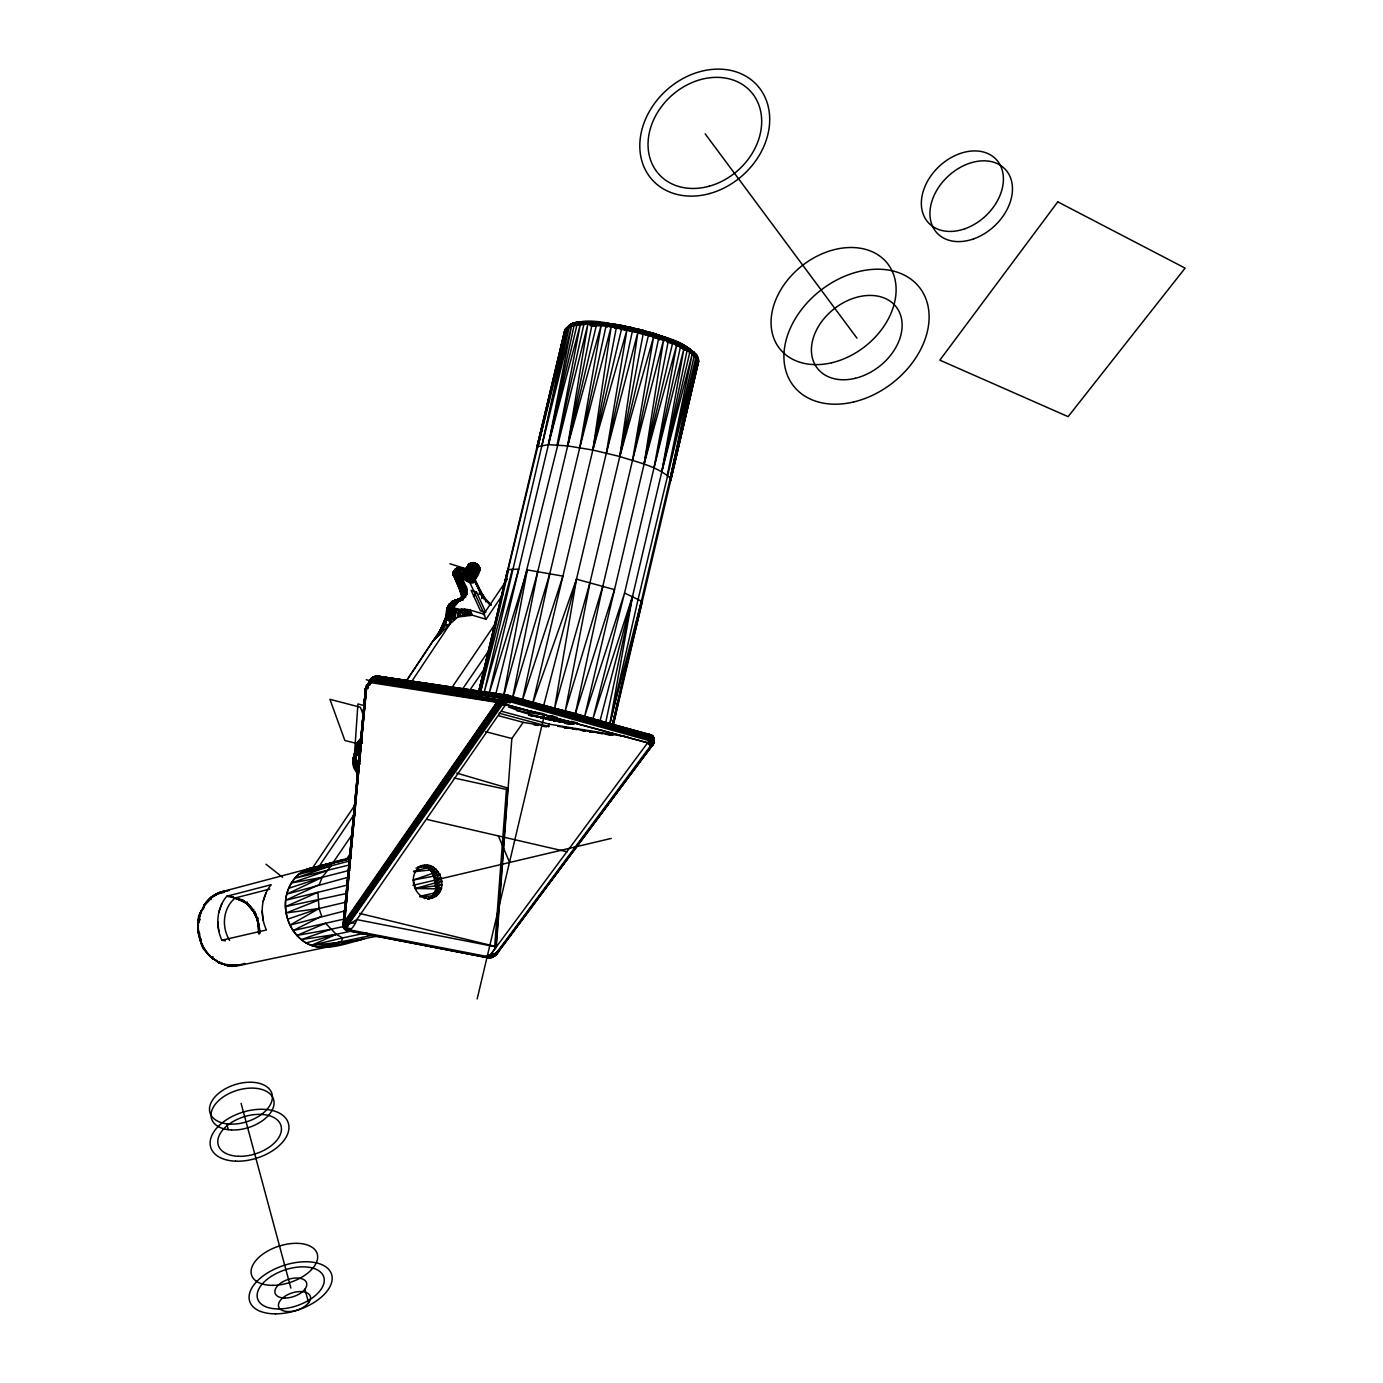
<?xml version="1.0" encoding="UTF-8"?>
<svg xmlns="http://www.w3.org/2000/svg" width="1383" height="1383" viewBox="0 0 1383 1383"><rect width="100%" height="100%" fill="white"/><g stroke="black" fill="none" stroke-linecap="round" stroke-linejoin="round"><path stroke-width="1.5" d="M486.228 956.189C488.7 960.182 495.2 956.258 497.396 953.336L652.257 745.489C657.081 742.187 651.116 733.578 650.702 734.84C657.305 736.188 652.862 752.162 647.918 742.861L503.412 703.861L504.034 701.216L510.258 702.91M697.326 363.452L698.588 361.309C689.529 339.405 660.452 337.072 640.312 329.69C620.76 327.685 582.502 312.057 566.771 328.635C572.026 318.954 585.683 322.533 594.863 322.118L581.828 322.118L606.497 323.155L643.475 330.554L623.335 325.8L597.733 322.516L623.214 325.8L614.968 324.296L585.286 321.79M497.897 952.334C493.714 958.678 496.169 951.66 493.161 955.169L491.829 957.313L490.274 954.858L488.994 957.849L487.801 956.137C487.68 960.286 497.361 955.134 497.137 952.126C499.626 953.44 488.113 961.15 486.557 956.033C488.355 958.454 494.129 956.327 496.013 953.475L650.563 745.835L651.6 741.305L508.892 701.406L503.879 702.46L347.894 925.313L344.298 921.977L366.633 687.576L369.97 682.493C368.708 677.998 375.26 675.267 378.942 676.322L508.08 695.39L509.929 698.484L356.814 919.591C352.976 931.623 341.808 936.619 345.508 920.905M453.762 617.095L449.665 615.884L405.738 681.905L432.775 641.28C443.978 631.339 445.983 614.329 451.792 603.437C454.575 598.856 460.971 600.395 464.239 596.488C471.015 587.187 454.143 575.57 459.052 568.327C463.754 568.085 459.208 571.179 456.943 570.695C454.679 571.196 451.774 574.913 454.419 576.607C456.874 575.795 462.648 563.279 458.81 570.712L465.639 585.822L467.126 594.016L463.149 599.271L452.656 601.156L449.354 604.077L444.756 620.621L440.019 630.976M460.677 610.733L451.636 607.638L451.792 603.437L449.492 604.112L447.037 610.456L446.778 620.31M462.441 610.767L452.137 607.102L452.621 603.628L454.955 601.242L461.697 598.58L463.149 599.271L455.093 602.072C455.163 604.164 443.632 613.015 447.833 606.618L452.95 601.415L462.458 598.822L465.051 596.695C472.951 578.267 453.054 586.703 463.028 596.28L463.08 600.101M410.976 682.528L450.288 623.577L457.825 617.043C458.361 608.641 449.458 612.911 452.621 603.628L450.097 607.016L451.048 610.802L461.352 609.281L470.064 610.024L483.704 614.104L486.073 619.273L502.686 594.673M643.51 333.822L614.519 327.252L613.603 324.625L604.371 323.397L582.053 322.809L575 324.227L571.231 326.665M628.833 654.28L613.118 725.798L698.536 361.793C685.864 340.546 654.384 338.195 632.498 330.589C611.269 328.099 583.903 316.88 564.938 329.742L478.604 692.088M357.938 741.876L361.482 737.969L357.212 743.19L355.742 750.295L356.71 754.461L353.218 763.07L357.056 773.132L354.152 765.784L358.353 766.649L354.152 765.784L357.056 773.132M453.641 610.145L448.974 612.15L448.42 606.031C448.178 614 451.238 597.767 447.591 607.258M449.596 607.829L450.875 602.539C456.373 602.158 460.608 595.381 465.812 597.093M450.599 607.586L451.792 603.437M476.167 563.987L473.902 562.656L471.361 563.4L465.864 573.738L462.112 574.412L465.985 579.875L472.658 581.586L479.728 570.799L479.815 567.894L477.187 564.212L473.228 562.656L469.494 563.659L462.112 574.412M446.899 610.404L447.193 616.835L454.056 618.357L447.936 616.749L446.64 614.847L447.072 612.306L445.257 619.878L445.948 620.708L447.833 606.618C447.746 619.394 442.75 631.996 433.225 640.623M467.126 594.016L463.201 594.31L460.211 600.378L450.218 604.838L447.712 607.396C444.583 610.975 447.228 629.282 447.193 613.845L448.127 608.935C454.316 607.258 453.434 599.116 460.211 598.718L452.656 601.156L448.541 605.305M448.057 616.282L446.882 613.205L447.712 607.396L446.64 618.702L446.709 614.294M458.586 569.865L455.387 570.073L453.088 572.994L461.213 591.734L462.406 599.617L461.455 597.542L462.683 594.897C465.137 585.977 450.063 576.313 455.508 569.156C457.479 566.805 461.023 569.502 456.788 568.327L456.269 568.932C457.427 578.008 467.575 587.066 462.648 596.713C460.66 602.625 448.784 600.101 450.547 606.48L454.627 605.806L448.645 609.626L447.401 615.971M453.918 619.031L447.193 616.835L447.262 610.059L446.882 613.205L448.507 613.948L448.127 608.935M506.939 701.319C508.685 691.759 498.796 696.876 496.998 701.976L343.554 922.91L343.468 926.506L349.501 930.033L347.807 930.88L345.56 927.613L345.975 921.078M345.715 921.026L345.128 928.356L347.306 930.707L487.732 957.727C491.034 957.071 496.618 954.927 497.517 952.576C497.102 954.668 490.135 958.955 494.457 954.633L494.163 953.786L495.235 955.411L493.506 956.587C491.103 960.009 488.493 953.008 489.444 957.001C492.486 956.863 489.53 958.799 488.458 956.12L487.317 957.589L487.179 956.102L487.922 957.658L490.308 956.898M449.233 625.565L444.773 623.647L445.758 617.873L440.918 629.282L442.577 629.524L443.442 627.865L441.281 628.608M496.67 952.455L496.117 954.235C500.456 949.378 494.319 956.466 495.442 954.927C500.923 950.934 492.78 956.932 496.791 953.527L652.24 744.624C656.873 741.409 648.973 736.05 651.237 735.082C658.775 737.485 647.434 754.357 654.142 740.527L652.897 736.465L650.667 734.788M647.261 734.684L652.655 736.482L652.119 745.679L652.828 741.651L650.719 738.781L651.065 737.26L509.929 698.484M475.614 563.192L472.623 563.694L465.864 573.738L472.813 564.834C481.647 559.389 473.678 574.55 470.116 576.037L472.934 579.287L472.969 581.275A6.448 2.766 33.6 0 1 463.443 577.662A6.448 2.766 33.6 0 1 466.538 573.98A6.448 2.766 33.6 0 1 472.934 581.344M343.451 919.228L293.144 930.552L321.686 916.203L319.075 908.493L317.9 892.329L285.486 906.626C286.056 921.078 293.524 935.478 306.162 942.947C329.396 955.048 355.172 938.037 379.115 936.205M360.306 752.508L356.209 771.576L352.803 760.443L357.212 743.19L361.741 738.799L359.58 740.13L360.565 743.311L362.502 743.138M419.723 896.357L435.697 892.692C436.89 883.651 434.348 874.834 429.3 867.366C435.368 873.935 438.636 883.236 435.593 891.931M348.326 930.949L344.367 928.823L343.191 925.607L365.579 689.27C365.268 682.268 373.6 684.62 374.205 677.514L370.575 679.278L365.613 688.181L343.174 926.541L345.283 929.756L348.326 929.566C346.58 931.191 344.626 926.817 343.019 924.881M361.032 744.175L361.741 740.441L358.767 740.856C356.244 743.017 356.226 753.787 360.565 746.561L357.16 747.944M698.588 361.309C692.33 341.964 665.327 339.284 649.007 332.093L648.679 334.271C665.016 340.08 683.513 344.211 696.911 355.466L698.622 360.099L695.995 354.394L690.255 349.259L665.016 337.296L668.387 340.806C679.554 342.777 692.001 347.963 698.277 358.041L698.156 362.432M344.574 922.547L344.471 928.771L348.084 929.376L346.476 930.292L345.11 927.423L346.027 924.985L499.851 703.653L503.775 700.075L509.774 698.501C508.927 690.981 499.004 698.657 497.189 702.357L343.07 925.746L347.254 927.561L344.298 928.391L343.71 926.42L344.298 928.391L346.908 929.376L489.444 956.932L488.994 957.849L489.651 954.927L491.242 957.485L492.227 954.443L494.146 956.085L496.186 954.685M347.894 925.313L347.34 926.714L345.37 926.247L343.261 923.516L346.32 924.587L499.056 704.224L502.254 703.705L499.159 698.934L498.571 700.628L501.908 704.051M449.319 612.358C453.278 609.609 452.12 611.684 452.137 607.759M356.209 771.576C349.363 763.52 355.12 755.481 356.33 747.183C356.347 765.404 354.376 747.408 357.212 743.19L352.821 760.062L355.95 748.549M477.394 564.281C482.114 571.905 469.425 560.876 474.939 564.541C477.878 568.482 477.792 561.844 475.441 565.007L469.304 575.449L470.116 576.037M640.156 733.094L651.739 735.358L651.6 739.456L650.753 740.372L650.702 734.84L641.193 733.042M352.959 761.912L355.5 752.041L353.045 762.102L359.718 763.865L353.08 762.482L355.638 768.066L360.116 756.881M356.053 747.252L360.946 740.268L360.289 747.926L358.197 749.828L359.459 749.793L360.168 748.687L358.214 746.509L358.767 740.856L357.557 746.336L358.145 748.843L359.995 749.551L358.94 745.575L360.15 740.268L357.125 747.719L360.946 740.268L360.548 744.054L361.741 740.441M468.595 581.292L474.715 572.061L476.426 565.699M486.003 601.951L485.589 599.617L491.086 605.305M258.5 933.542L258.448 923.688L258.777 933.179C258.915 922.478 255.959 910.775 247.073 903.79C260.886 918.243 247.851 908.009 247.073 901.854M487.922 957.658C491.051 954.91 500.3 952.61 496.411 953.527L652.811 744.659L653.969 739.646L653.191 736.932L645.74 734.857M343.848 926.575L344.695 929.117L347.703 928.961L344.972 929.462L344.505 927.077M365.976 689.668L366.772 684.792L344.626 922.184L348.205 924.812L356.814 919.591L496.307 946.923L651.289 737.865L651.065 736.551L509.964 697.724M344.557 922.582L344.073 928.494L347.427 928.46L343.658 927.768L343.364 925.953M347.289 923.723L347.306 930.431L488.164 957.589M649.042 740.095L653.243 740.787C649.388 752.542 659.328 733.163 648.264 735.825M486.073 619.273L472.398 615.21L470.064 610.024L458.343 609.54L451.999 610.629L450.944 607.621L448.559 611.614L451.152 609.868L452.811 610.197L449.942 612.479L454.333 610.473L450.668 612.341L451.774 610.56L453.883 610.646L449.717 612.462L450.651 610.525L452.708 610.007L448.334 611.113L450.097 607.673M460.625 568.327L457.566 568.344L456.943 570.695L465.449 589.919L467.074 590.195M694.37 353.287L693.609 351.87L696.911 355.466L691.016 349.864L680.661 345.992L680.125 344.315L672.743 342.517L672.708 341.065C661.887 335.308 647.936 335.844 638.393 329.258A67.473 14.919 13.5 0 1 653.416 333.441L667.176 338.126M371.664 678.016L367.878 684.032L369.468 685.242L372.857 678.725L370.575 679.278M221.885 940.215L266.435 929.981C259.693 915.546 260.834 897.169 271.172 884.705L226.743 896.27C216.578 908.303 215.281 926.195 221.885 940.215L225.325 940.838M365.389 688.89L372.425 677.808L377.248 676.114L504.881 695.511L509.791 697.775L504.346 698.415L499.695 702.149L345.906 923.688C343.364 925.279 343.745 931.52 347.548 928.736L343.537 927.284L345.162 922.962L497.794 703.152L502.79 697.966L509.584 696.513L503.568 695.926L505.659 701.63L504.242 695.684L376.677 676.131L373.03 677.1L370.108 679.71M607.154 327.166C607.068 319.075 593.342 325.333 588.415 322.498L575.656 325.489L573.357 324.936M345.387 904.361L346.442 893.643L343.278 925.797L344.194 927.976L347.34 926.714M447.245 610.664L448.265 615.418L446.951 613.067M343.174 926.541C342.362 924.242 344.903 929.877 347.34 928.183L344.108 927.924L344.955 913.523M445.603 617.942L440.918 629.282M466.711 574.049L467.575 574.429L473.678 565.232L474.023 564.247L471.361 563.4L464.308 573.426L471.188 562.829L475.942 564.316L479.728 568.102C481.422 578.059 464.221 568.845 469.494 563.659L473.349 563.106L476.789 565.941L479.538 569.105L479.106 572.078M488.735 954.996L488.441 957.831L346.701 930.05L349.173 929.946C346.286 931.796 345.266 926.264 347.271 924.518L500.041 704.794L503.429 701.63L509.445 700.057L650.719 738.781M473.349 577.368C455.992 563.78 471.292 569.796 471.292 575.587L473.021 578.025L473.107 575.535L466.711 570.66L457.03 568.188M357.419 748.929L359.943 747.39L353.235 758.679L354.359 759.025C355.984 755.446 354.497 746.094 355.967 756.639L354.567 755.239M686.4 347.876L684.654 347.323L682.528 348.741L686.694 350.591L688.319 349.83L674.109 341.48L657.513 335.17L622.091 329.5L622.177 326.423L613.603 324.625C640.381 332.231 675.336 333.545 694.283 356.226M355.293 752.404L356.9 753.873L357.125 743.916L359.805 741.046M356.52 749.949L357.557 745.368L360.133 742.602M356.831 750.26L357.229 744.659L359.874 741.824M357.557 751.211L358.041 746.007L360.565 743.311M357.108 747.477L360.548 746.059L357.575 749.24L360.583 745.489L357.073 746.664L357.627 742.861L356.174 746.855L357.212 743.19M447.228 610.975L447.02 612.686M351.334 857.443L220.45 892.121L210.856 897.463L211.011 899.417M506.818 704.379C503.74 705.883 496.791 705.676 497.724 700.732L502.807 700.68L504.778 701.976L505.175 700.732L499.332 699.66L499.73 698.38L503.032 703.048M494.751 945.799L506.42 789.468L507.786 788.051L456.684 773.08M495.84 947.649L494.578 947.943L495.961 946.577L507.786 788.051M489.271 956.915L488.562 957.537L496.307 946.923L511.831 738.539L523.241 722.358L548.74 726.559L549.293 724.173L627.934 736.983M454.281 570.315L456.442 568.551L459.502 568.828L465.051 570.245L466.382 571.992L465.293 571.507L467.489 570.557L471.62 573.686M491.829 956.535L490.861 956.811M436.717 637.027L440.97 629.282L440.624 632.947L442.577 629.524M457.462 575.051L456.304 574.809L455.941 571.819L458.326 568.188L468.007 571.179L466.14 570.038M344.626 922.184L365.613 688.181L371.629 679.036L502.79 697.966L507.734 701.25L509.774 698.501L502.893 696.219L375.536 676.339L373.03 677.1M366.633 687.576L365.613 688.181L344.125 922.167L345.162 922.962M344.298 921.977L366.772 684.792M345.335 927.526L345.923 921.113L345.128 929.411L348.585 929.704L347.306 930.431M446.882 613.464L446.761 620.397M447.193 611.303L447.833 606.618M442.266 630.112C443.165 619.221 443.615 630.285 439.846 631.322M346.787 889.304L347.807 878.568L346.874 889.355M348.222 874.263L349.259 863.545M349.674 859.241L350.504 850.666M350.902 846.361L351.939 835.626M352.354 831.339L353.391 820.603M353.806 816.316L354.826 805.58M355.241 801.293L356.071 792.701M356.486 788.414L357.506 777.678M357.92 773.374L358.958 762.655M359.373 758.351L360.202 749.776M360.807 743.328L361.637 734.736M362.26 728.305L363.089 719.713M363.694 713.282L364.317 706.834M365.147 698.259L365.769 691.811M346.113 902.926L346.407 898.483M347.444 887.748L347.859 883.443M348.879 875.543L349.104 870.547M350.245 859.915L350.556 855.507M351.593 844.771L352.008 840.466M354.376 816.904L354.722 812.53M356.174 797.49L355.759 801.794L356.226 795.139M359.943 758.852L360.323 754.513M344.471 928.2L345.301 920.801M346.995 923.654L346.13 930.275L348.862 929.843L347.582 930.759M345.058 908.804L343.451 926.938L347.254 927.215L343.019 924.691L343.088 926.143L347.306 926.887L346.372 926.506C343.693 928.84 341.86 922.755 343.624 925.625L347.634 925.832L343.693 922.72L347.548 926.005M345.681 904.793L346.528 893.781M347.029 889.632L347.79 880.919M348.602 874.73L349.259 865.914L348.36 874.35M350.055 859.69L350.539 853.034M351.23 846.707L352.008 838.029L351.109 846.5M352.976 829.627L353.27 825.167M354.238 816.748L354.739 810.144M357.16 786.685L357.488 782.259L356.814 788.638M358.958 767.254L358.543 771.541L358.94 767.202M361.326 743.743L361.706 739.369M346.476 923.498L347.064 929.964M343.278 925.797L344.972 908.648M349.83 859.362L350.677 850.787M352.579 831.494L353.426 822.92M354.065 816.489L354.705 810.058M355.552 801.483L356.174 795.052M361.257 743.622L361.689 739.335M346.424 921.303L345.681 930.033L347.894 929.186L344.695 929.117L345.11 927.423M448.386 607.967L449.492 604.112C443.58 618.737 460.867 606.048 448.818 611.995L452.552 608.71L451.809 607.707L448.265 610.819L449.147 608.036M433.64 873.001L413.344 880.003L415.47 888.526L436.803 885.69L441.488 888.387L434.59 892.882L438.117 894.231L431.738 896.461L432.758 897.688C414.935 903.047 405.115 873.122 422.074 866.259L420.017 866.709L424.909 865.516L417.943 867.245C440.14 854.711 453.417 897.066 428.004 898.708C433.207 899.78 437.927 882.648 435.593 891.862M443.494 627.778L444.081 622.592L443.494 627.778L442.128 626.948L442.837 625.272M447.158 611.649L447.815 608.174L450.27 605.668L457.756 602.4L459.571 599.116L452.016 601.536L452.95 601.415M479.815 567.894L478.328 572.579C479.106 568.136 476.686 562.656 479.486 570.159C472.64 573.029 465.725 558.697 475.579 563.78M509.705 696.444L650.771 735.324L652.776 737.485L650.874 740.458L651.912 736.88L650.909 734.926M445.931 617.734L446.519 615.141M438.67 633.673L435.697 637.943L438.29 634.002L440.624 632.947L437.08 636.733L445.896 617.406M461.455 597.542L461.524 593.307L463.841 590.368L456.148 569.779M462.129 575.432L469.044 564.195L474.853 563.884L473.868 563.175L471.188 563.209L472.588 566.269A4.84 2.057 33.7 0 1 477.412 571.698A4.84 2.057 33.7 0 1 470.289 568.914A4.84 2.057 33.7 0 1 472.606 566.183L475.216 564.869M252.812 910.342L257.324 919.073L252.812 910.342L253.815 909.271M360.202 750.278L355.12 757.867L357.627 762.482L355.241 756.76L356.416 749.863C355.172 756.605 351.455 765.387 353.235 758.679M461.991 597.128C466.884 587.481 454.316 579.045 454.851 569.571L457.704 568.015L460.867 568.396M454.817 576.763L454.8 575.259L456.304 574.809M456.459 570.833L456.978 569.675L465.449 589.919L463.841 590.368L455.439 568.897M458.326 568.569L458.776 569.226C455.093 567.445 451.826 572.199 453.399 575.466L453.728 571.041L458.171 570.695M491.345 957.278L491.57 954.616L493.506 956.587L495.65 953.077M354.359 760.615C353.616 757.677 352.63 757.071 355.068 758.921L354.964 753.51L356.52 755.066L356.019 749.672M446.415 615.591C446.64 620.518 443.597 625.514 445.464 618.823M698.536 361.793L670.651 480.506L670.254 478.103C656.406 465.725 636.923 462.285 619.774 456.494L637.926 331.885L606.359 453.036L576.486 579.183L543.675 705.607L536.431 703.947M355.898 750.243L355.587 752.214L356.97 753.579M365.769 686.85L366.702 688.094L374.032 676.702L378.942 676.322L386.86 678.483M543.675 705.607L575.414 713.49L614.519 589.625L576.486 579.183L532.801 703.117L592.823 450.045L611.2 326.474L579.754 447.625L549.864 573.478L522.29 700.801L562.916 576.123L527.303 569.9L488.873 694.422L577.091 324.504M648.523 736.275L653.433 737.416L653.45 740.043L651.791 741.876L654.038 740.164L652.361 736.292L653.623 737.727L653.796 742.429L652.24 744.624M497.794 703.152L497.344 701.354L370.921 680.09L370.99 678.794L373.41 677.342L502.236 696.548L504.328 702.201L369.676 680.937M436.7 885.881L442.197 884.913L436.734 883.322L434.867 875.854L432.188 871.532L435.801 878.24L441.505 877.704L436.44 880.764L435.628 892.709M698.19 358.629L695.995 354.394L698.277 358.041M472.208 581.794C479.209 577.247 484.033 564.368 473.038 562.587M491.829 957.105L492.953 956.863L491.242 954.685M670.651 480.506L698.536 360.565L670.254 478.103L696.081 356.382L638.22 598.891L609.834 723.845L632.567 596.159L593.048 718.347L624.563 593.03L584.75 715.996L644.08 464.152L663.633 339.561L632.532 460.245L602.85 586.081L575.414 713.49L609.834 723.845L641.384 601.121L624.563 593.03L653.952 468.042L684.032 348.188L661.8 471.759L632.567 596.159L605.754 722.324M461.887 596.108L460.314 601.173C465.051 591.111 455.889 581.396 453.399 572.113M345.871 928.875L346.044 927.768L351.092 928.806M566.39 327.65L478.812 691.552L507.423 570.799L508.633 569.571L518.763 569.105L484.344 691.673L541.998 445.222L567.739 326.786L538.004 446.519L564.938 329.742L536.621 448.49L538.004 446.519L548.429 444.669L567.67 445.896L587.844 324.192L495.46 695.493M460.228 615.971L461.352 609.281L470.064 610.024L470.151 614.726L472.398 615.21L457.825 617.043L458.343 609.54L460.228 615.971L470.151 614.726L467.419 609.454L467.748 614.553L464.446 609.212L470.064 610.024M648.541 742.014C658.775 742.567 647.296 749.085 653.934 741.858L653.329 739.507L649.111 738.781M343.33 926.921L343.537 927.284M576.486 579.183L554.6 708.217L589.988 582.554L648.575 334.755M447.124 612.168L447.815 608.174M461.438 572.182L454.143 570.678L455.042 575.034L453.123 572.787L455.941 571.819L461.058 573.081M343.33 924.466L347.755 924.691L500.525 705.002L497.897 701.613L344.073 923.222L345.508 923.343L498.433 702.322L503.447 702.737L500.94 697.378L372.459 678.119L370.8 679.866L369.97 682.493L497.189 702.357M345.37 928.685L345.56 927.613M444.963 620.258C443.926 621.745 445.343 628.47 442.629 626.015M648.938 740.718L653.139 741.444L653.001 744.21L496.791 953.527M355.69 750.399L356.52 752.594L357.212 750.554M464.411 578.647L472.588 566.269L476.893 568.914L479.745 568.517L477.584 565.491L479.002 567.739L473.556 565.612L472.364 563.642L473.228 562.656M199.325 916.082L201.227 910.584C194.018 926.938 198.91 947.77 213.017 958.851L204.909 950.398L200.016 939.679L202.229 945.246M503.758 694.819L527.303 569.9M486.539 600.758C478.57 597.128 481.664 582.831 479.14 594.31M592.062 324.383L567.67 445.896L592.823 450.045L619.774 456.494L643.302 333.286M448.334 615.055L447.383 613.032M632.498 330.589L606.359 453.036L627.069 329.379L592.823 450.045L616.403 327.322M589.988 582.554L565.267 710.862L602.85 586.081M205.393 949.395C204.563 953.457 199.238 941.598 201.105 939.109M583.937 324.158L557.09 444.894L580.341 324.262L548.429 444.669L571.663 325.385L541.998 445.222L569.502 326.025M647.451 734.84L652.551 736.05L652.154 739.94L651.099 740.631L652.154 738.297L651.203 735.618L651.756 738.055L650.477 740.233L651.289 737.865L506.835 698.916L502.409 697.118L502.893 696.219L374.447 676.754L372.425 677.808M629.766 331.211L630.233 328.065L618.408 325.403M680.54 346.459L653.952 468.042L676.736 344.713L644.08 464.152L668.266 341.255M444.289 622.091L444.617 621.226M596.522 324.694L537.814 571.386L512.384 698.726L549.864 573.478M436.164 882.371L435.973 890.445L433.968 875.958L429.3 867.366M649.059 738.194L653.277 738.885L653.554 740.493L651.756 741.72L653.191 738.297L653.554 740.493L651.842 742.187L653.623 741.461L653.761 738.539L651.065 736.551M694.439 354.843L667.28 475.164L692.399 353.235L661.8 471.759L687.195 349.899M466.832 580.411L475.769 565.336L465.172 579.287M200.224 912.503L197.959 921.994L198.582 933.836C197.873 929.514 196.956 912.348 200.967 913.627M365.579 689.27L367.878 684.032L366.581 685.207L368.552 686.902L367.913 688.699M658.775 337.901L632.532 460.245L653.727 336.294L619.774 456.494M444.064 622.661C444.583 624.511 443.459 626.603 443.666 623.629M548.429 444.669L574.204 324.867M606.1 325.748L579.754 447.625L601.207 325.161L567.67 445.896M358.577 744.244L359.39 740.475L362.087 737.606M446.45 614.64L446.208 616.732L447.66 617.734M343.797 927.613L344.004 926.714M456.788 568.327L454.713 570.418L455.387 574.896L454.454 574.446L454.073 576.383L453.105 574.412L462.354 595.883L452.984 573.703M497.137 952.126L497.742 951.625M443.597 623.491C442.681 628.919 444.686 623.249 444.825 620.31M489.928 648.748L495.598 623.474M496.549 619.256L507.423 570.799M670.254 478.103L697.309 357.869M344.108 927.924L344.332 926.973M613.17 722.03L615.055 713.749M615.988 709.6L617.873 701.302M352.924 759.509L353.547 757.832M355.327 752.663C354.083 760.996 354.722 754.357 353.754 760.494M480.679 691.379L508.633 569.571M561.775 346.805L565.128 332.214L536.621 448.49M538.004 446.519L565.457 328.635M661.8 471.759L689.996 351.593M698.121 359.269L612.306 725.02L641.954 602.781M592.823 450.045L621.71 328.29M477.17 998.906L544.625 713.956M644.08 464.152L672.639 342.984M217.096 960.753C187.448 945.834 193.827 892.139 229.042 890.6M198.339 922.426L200.518 913.299L204.753 905.243L210.752 898.794M199.688 919.004L198.841 922.582L199.93 919.107M450.097 607.016L450.944 603.455L453.399 600.965C463.098 596.35 456.909 604.82 452.604 607.95M689.183 397.128L691.206 388.83M693.73 378.441L697.274 363.919M481.63 598.649L482.874 595.624L480.16 590.818M204.822 950.086C208.747 953.527 209.386 958.557 213.086 956.777M679.9 436.181L681.456 429.906M684.049 419.429L687.178 406.879M688.215 402.678L698.104 362.899M567.462 328.514C568.43 322.101 578.526 322.948 583.799 322.049A67.093 14.833 13.5 0 1 599.15 322.446L631.668 327.564L657.426 335.533L658.844 337.417L665.396 338.265L663.719 339.094M442.353 626.585C439.759 631.115 451.325 614.069 449.838 611.753L449.147 612.271L450.374 610.059L452.587 609.367L448.507 613.464L447.383 612.548M373.859 678.828L374.205 677.514M480.748 691.396L512.471 568.983M356.036 748.082L357.125 743.916L356.036 748.082L357.644 750.779L360.047 747.978M600.118 720.474L632.567 596.159M352.803 760.443L355.12 757.867L355.932 766.199L352.821 760.892L357.938 749.672M652.551 736.05L653.416 738.228L651.289 740.821L652.378 737.156L649.682 734.39M503.931 694.888L537.814 571.386M354.446 755.222L355.604 757.607M449.147 607.379L450.166 603.697M476.979 564.558C481.612 567.255 471.88 574.222 471.534 577.333M633.742 331.695L637.719 332.197L638.289 329.655L614.259 325.057L592.028 322.533A65.71 14.539 13.5 0 0 582.122 322.861L572.095 325.748M357.229 744.659L356.14 748.48L356.295 747.633M447.694 612.911L448.645 609.626L453.347 607.604M645.169 335.36C648.852 326.232 667.643 342.171 674.576 342.12L654.487 337.936M451.636 606.981L452.621 603.628L459.277 600.464L452.137 607.102M445.827 617.25L444.859 624.943M501.58 696.946L501.303 697.862L502.236 696.548L374.447 676.754M440.14 632.722C446.865 616.766 436.976 636.387 440.952 632.394M360.393 748.894L359.822 749.638L360.168 748.687M358.145 744.434L359.39 740.475M360.444 748.359L358.716 749.932L360.099 747.702L358.716 748.307L353.564 759.198L355.932 766.199L354.065 758.921L358.041 749.742L360.289 747.926M357.419 744.988L358.767 740.856L356.866 744.002M356.883 749.569L358.041 746.007L357.108 745.852M364.49 938.573L327.667 946.975L316.759 946.923A40.332 34.592 78.6 0 1 285.468 906.729A40.332 34.592 78.6 0 1 313.647 867.556C295.564 870.356 284.449 889.286 285.486 906.626L345.525 893.712M489.928 957.555L490.913 954.754L492.486 955.394L495.373 953.233M357.091 746.388L357.384 745.506L357.592 746.993M263.185 901.267L266.262 892.346M650.408 739.473L509.272 700.766M648.402 736.033L652.638 736.724L653.277 739.628L651.445 741.046L652.828 738.902L652.24 736.136L646.881 734.373L651.739 735.358M648.99 740.406L653.208 741.115L652.949 744.002L651.583 743.985L654.021 741.288L653.433 737.416M218.808 912.365L221.868 903.704M356.313 748.877L357.557 745.368L360.514 744.573L357.488 749.102M651.808 743.051L653.848 740.406L649.111 739.473L653.779 741.063L651.652 745.921M449.596 607.154L450.944 603.455M440.728 629.663L438.325 635.54M468.526 573.254L468.923 571.352L470.306 572.527L469.529 573.98L471.378 574.706M659.674 339.941L661.506 336.933C634.901 330.468 606.757 319.68 579.27 325.264L577.005 323.622L574.965 324.919L585.061 322.585L593.065 322.948L594.05 326.129M443.009 627.467C443.649 621.952 449.354 614.311 453.987 610.612M360.514 748.065L358.318 749.88M493.42 955.774L494.544 955.964L494.457 954.633L493.541 954.028L492.936 956.673L491.899 954.529M444.427 621.71L445.378 623.802L446.104 622.091M469.442 581.586L476.15 571.317L476.841 565.82C480.558 571.594 473.314 577.316 470.981 581.897M631.668 327.564L643.527 332.387L649.076 332.975L640.312 329.69L662.785 336.536M218.583 961.755L227.538 965.645L238.446 965.645L327.667 946.975L341.152 941.788L342.656 937.933L366.72 932.799M346.874 927.993L346.459 929.065L351.075 929.514M369.468 685.242L372.857 678.725M448.075 613.222L449.648 609.609L452.881 607.206L450.547 606.48L454.177 604.354L450.27 605.668M494.786 953.509L493.766 956.189M358.111 744.953L357.091 746.941M436.025 637.632L438.031 634.676L439.621 634.538M508.892 701.406L509.445 700.057L506.835 698.916M496.272 954.253L497.119 952.939M453.313 574.706L454.713 570.539L455.56 571.3M649.025 737.9L653.848 739.144L651.6 741.305L653.623 737.969L654.073 740.718L651.842 742.878L652.741 742.93M353.339 760.201L355.638 768.066L353.218 763.07L357.35 764.056M357.263 749.845L360.548 744.348M649.059 335.983L652.949 336.605L654.124 334.461L638.272 329.621L652.862 333.683M442.111 626.879L441.557 628.124M449.942 612.479L451.584 610.456L453.78 610.664M453.814 571.369L453.226 572.043L456.442 568.551M203.457 908.89L204.632 904.136L203.871 905.554C208.574 897.567 218.583 891.171 226.639 891.188M435.835 637.511L434.21 639.465M472.934 579.287L479.538 569.105M652.05 744.711L652.672 744.78M443.061 625.047L449.527 612.427M449.389 611.459L452.656 609.782L450.166 609.419L448.68 611.822L452.846 610.283M450.668 612.341L453.244 610.629L449.596 611.632M439.587 631.772L440.97 629.282M573.547 323.138C592.909 320.579 571.473 321.997 570.107 324.97L569.087 327.287L569.502 324.97L573.409 323.708L566.995 327.408M448.092 609.402L448.593 608.468L448.109 609.782L452.587 609.367M440.347 630.441L439.293 632.29M435.299 638.324L435.783 637.598M464.308 573.426L470.289 563.4L463.098 573.53L469.044 564.195L468.215 565.198M359.649 749.724L360.496 748.566M438.29 634.002L439.31 632.636L438.93 635.298M472.813 564.834L470.773 564.264L465.051 573.53L472.623 563.694L479.261 570.678L473.142 579.875M365.613 688.181L343.088 926.143M697.205 361.793L698.294 360.047M377.248 676.114L508.667 695.511L650.702 734.84L506.161 695.303M349.882 864.842L294.786 878.274L331.107 865.827L322.135 877.341L319.352 884.532L285.693 900.281L347.582 884.999M463.098 573.53L469.494 563.659L463.651 573.426L470.773 564.264M358.197 745.869L359.027 744.607M468.422 564.8L462.648 573.72L469.753 564.212M218.462 892.934L218.099 893.798L224.323 892.242M457.548 571.992L456.183 571.023L457.79 568.569L455.508 569.208M462.06 574.879L468.163 565.664L471.119 563.815L474.784 564.091L473.66 563.417M462.354 576.019L469.217 565.889L474.801 564.229M463.167 577.316L469.857 566.926L474.939 564.541L473.747 564.178M463.737 577.99L470.79 568.015L474.749 570.781L479.279 571.335M467.575 574.429L468.457 574.913L475.441 565.007L476.219 566.84M359.58 740.13L360.341 738.971M465.985 579.875L473.332 570.003L471.292 570.055M467.713 580.895L474.749 570.781M470.86 576.676L477.965 566.995M472.122 577.99L478.898 568.067L479.088 566.321L477.412 565.042L479.728 568.102M470.237 581.794L477.429 571.611L475.562 572.372M472.225 579.218L478.898 568.067L479.037 570.09M471.638 581.897L478.501 571.611M359.995 750.623L354.134 759.423L357.92 703.964L363.539 705.434M473.435 596.522L476.461 591.976L471.154 590.368L480.437 610.785L485.779 612.392L476.461 591.976M424.339 866.83L427.831 865.447L422.178 866.571L426.483 867.487L427.831 865.447L428.523 868.541L433.64 873.624L440.14 874.333L435.801 878.24M311.555 869.423L354.93 805.096M483.462 614.467L507.336 579.062M318.66 866.985L354.463 814.017M332.802 862.975L352.06 834.64M452.085 687.316L495.684 623.128M346.303 859.5L351.144 852.395M462.631 688.976L490.446 648.195M468.993 691.396L486.332 666.07M691.725 354.653L693.177 353.72M649.094 738.487L654.038 740.164L651.86 742.515L653.295 740.458L649.076 739.784M496.307 946.923L488.562 957.537M357.194 748.168L360.617 746.993L357.678 750.087L358.041 746.007L359.079 745.921M366.772 685.778L368.639 683.859M458.361 570.609L457.825 569.744L466.296 589.971L464.74 585.683M369.814 680.28L370.99 678.794M359.701 749.206L360.116 748.376M678.016 346.338L680.903 344.713L693.92 355.016M575.656 325.489L579.356 323.155L587.256 322.93L588.173 324.296C615.245 324.348 641.902 331.263 667.142 340.633L670.323 339.872M453.226 573.547L457.41 572.476L460.919 573.565M433.813 639.897L434.711 638.894M426.483 867.487L428.523 868.541L430.77 866.069M454.679 616.092L448.075 613.689L451.809 609.281L456.667 610.854M204.511 904.413L210.856 897.463M204.546 904.793L210.648 898.241L216.612 894.68M571.749 324.452L568.638 326.561M450.409 611.822L454.177 610.007M432.775 641.28L450.288 623.577L449.216 616.299L453.538 619.93L450.927 612.254L455.577 618.374L455.266 609.851M650.338 740.164L651.255 739.265M650.978 740.545L651.894 739.68M368.5 684.758L369.538 683.807M451.446 611.407L453.105 610.543M508.114 701.267L509.445 700.057L509.151 701.769M371.197 678.967L372.753 677.584M650.615 740.303L651.6 739.456M428.609 867.227L433.64 873.624L438.359 871.532L432.153 871.653L428.609 867.227L430.424 869.942L433.571 867.314L428.523 868.541M461.697 598.58L452.656 601.156L460.937 598.545L463.426 596.505L464.671 593.635L463.772 585.804M349.329 929.998L347.807 930.88M651.186 740.735L652.154 739.94M451.826 611.061L453.157 610.318L455.577 618.374L452.69 610.525L450.166 611.079L449.285 608.001M452.258 610.767L453.503 610.681L452.535 610.508M475.009 565.63L475.372 565.025M509.169 700.783L508.46 701.319A38.931 2.075 13.3 0 1 509.791 700.939M600.032 322.982L588.173 324.296M470.237 564.195L471.361 563.4M651.376 740.942L652.361 740.233M652.084 745.454L651.047 745.126L653.381 743.57L653.07 741.755L648.852 741.029L653.07 741.755M197.942 931.986L199.774 933.732M348.136 930.5L349.017 929.895M378.389 676.201L375.363 676.633L377.818 676.131L386.082 678.5M355.742 750.295L356.658 751.972L356.952 750.416L357.609 750.986M432.153 871.653L436.129 869.164L430.424 869.942M651.531 741.167L652.534 740.545M210.683 897.792L218.237 893.297L224.945 891.603M689.27 352.942L692.036 352.354L692.693 354.411M470.306 572.303L473.245 577.645L471.292 575.587M446.934 617.752L447.798 617.233M347.773 930.327L348.723 929.774M498.174 703.532L502.634 703.359L502.617 702.218M243.529 964.245L244.307 963.363M648.644 741.703L652.88 742.412L651.704 743.622L653.174 743.501L652.983 742.083L648.748 741.392M455.093 602.072L462.458 598.822M505.884 695.77L509.013 695.701L505.884 695.77L507.405 695.303M473.384 576.089L470.963 573.34M651.652 741.426L652.69 740.89M474.715 572.061L476.15 571.317M454.817 571.023L456.234 570.297M347.444 930.137L348.447 929.635M258.275 918.554C252.951 912.227 262.891 933.49 259.278 933.836M467.679 570.73L466.365 570.176M441.886 627.571L450.288 623.577L448.611 617.406M215.61 894.282L226.933 890.808M348.343 941.702L360.963 940.008L311.348 945.419L336.225 934.338L352.233 930.88M347.133 929.912L348.205 929.48M455.526 600.758L459.571 599.116L452.016 601.536L455.802 600.395M454.194 603.334L450.357 604.043L458.24 600.896M468.958 571.421L470.306 572.527M317.796 900.419L286.143 912.97L319.075 908.493L346.839 901.923M435.61 890.721L441.488 888.387L436.319 888.353M452.725 610.543L451.135 611.822M470.79 568.015L468.802 567.428L462.7 576.659L454.454 574.446M436.734 883.322L442.197 881.299L436.44 880.764M651.825 742.031L652.828 741.651M578.786 324.521L582.243 323.259L583.28 324.625M453.105 574.412L453.555 575.812L454.834 573.461L460.816 574.049M344.402 926.316L330.433 929.393L301.304 939.61L336.225 934.338L342.656 937.933L311.348 945.419M575.345 322.706L570.47 325.282M450.357 604.043L457.911 601.605L452.137 602.642M346.874 929.67L347.98 929.29M326.111 871.031L291.381 882.994L322.135 877.341L349.847 870.235M287.664 919.176L319.075 908.493L290.032 925.089L345.543 910.705M288.667 888.318L322.135 877.341L286.748 894.127L347.064 877.548M468.249 566.2L469.857 566.926L468.457 566.788M415.972 868.161L422.074 866.259M322.239 947.441L341.152 941.788M500.525 705.002L501.234 703.498M460.937 598.545L457.721 599.669M450.547 606.48L454.419 605.356M651.704 741.565L652.776 741.253M651.86 742.36L652.845 742.066M434.867 875.854L440.14 874.333M446.329 621.52L444.877 620.967L445.309 619.29M437.253 882.302L415.47 888.526L436.769 888.837M306.162 942.947L336.225 934.338L325.541 923.256L296.93 935.444L330.433 929.393M346.666 929.393L347.79 929.082M327.356 864.945L333.58 863.217M337.729 862.076L350.158 858.653L323.795 865.084M239.294 964.746L227.227 965.42L217.667 961.98L227.884 965.662L241.835 964.712M244.756 963.553C239.933 964.383 230.581 968.826 226.829 964.47M319.594 865.965L348.464 858.878M350.85 858.29L303.413 871.134L343.382 859.534L298.832 874.298L348.948 861.142M226.743 896.27L235.3 897.947L269.754 889.079M450.218 604.838L454.16 603.835M651.151 744.936C654.851 745.039 650.079 741.997 648.178 742.913M413.465 871.255L427.382 867.832M489.098 956.085L491.795 955.601M434.59 892.882L440.105 891.551M584.784 324.262L595.917 322.688L599.565 323.311L600.326 325.558L628.297 327.339M470.531 569.416L471.983 569.053M412.929 885.362L611.217 838.426M427.641 898.881L432.758 897.688L429.957 897.757M425.445 898.328L426.413 898.103M346.476 929.099L347.634 928.857M651.86 742.706L652.811 742.498M316.759 946.923L372.39 935.202M498.589 703.895L499.851 703.653L500.041 704.794M413.344 880.003L433.588 876.165M638.272 330.572L640.294 330.243L613.032 324.089M590.316 325.8L614.259 325.057L608.9 323.95L590.23 324.884M490.533 604.578L486.055 599.686M359.044 744.089L360.047 744.002M346.338 928.771L347.496 928.598M684.118 347.617L686.314 347.289L685.138 346.355M580.48 322.032L572.527 323.674L579.788 322.066L578.647 322.343L603.593 322.861M583.799 322.049L585.925 321.755M454.316 602.85L457.756 602.4M495.494 954.097L496.635 954.166L496.186 952.766M353.72 762.016L354.048 761.307M433.294 894.818L438.117 894.231M689.961 349.985L694.456 352.7M346.701 925.711L347.496 926.178L343.105 925.331M413.742 871.774L432.914 869.7M346.234 928.442L347.375 928.321M419.862 896.91L434.331 895.665M590.869 321.962L592.218 321.841M653.796 335.81L657.426 335.533L657.202 334.617L665.396 338.265M456.2 569.087L462.735 570.228M346.32 924.587L347.271 924.518M589.244 322.049L598.735 322.325M651.739 743.432L652.62 743.38L648.299 742.619M612.289 324.141L617.959 324.901M347.98 925.141L343.797 925.192L343.07 924.103M695.545 358.767L697.309 358.698L697.291 356.728L695.96 356.537L697.309 358.698M346.182 928.079L347.306 928.028M431.738 896.461L435.628 896.322M460.781 575.414L455.923 573.461L460.764 574.533M590.282 325.178L600.326 325.558M375.363 676.633L377.334 676.65M346.165 927.699L347.254 927.716M346.372 926.506L347.375 926.541L343.347 923.308M676.823 344.246L680.125 344.315L678.828 343.07M227.227 965.42C250.219 965.87 222.819 965.904 218.6 962.274M474.041 564.662L475.061 564.696M614.415 328.186L620.276 328.48M602.366 322.93L614.744 324.313M227.538 965.645L218.981 962.827L211.063 957.468M614.519 327.252L638.358 330.001L622.264 326.993L607.189 326.232L612.686 326.993M577.212 723.378L566.546 722.704L545.196 718.071A38.188 1.936 13.3 0 1 523.448 712.608L508.339 706.869L543.104 713.611M597.733 322.516L606.497 323.155M346.182 927.301L347.254 927.388M650.805 745.489L650.926 745.299M356.347 753.234L356.261 749.586M475.303 563.728L474.231 563.054L475.303 563.175M622.229 328.584L648.108 332.283M457.272 574.325L456.131 574.204L457.341 574.706M651.497 744.175L647.849 743.535L652.084 744.279M376.608 676.166L378.164 676.356M346.269 926.904L347.271 927.059M510.362 700.317L503.36 699.902L508.823 702.426M627.778 327.27L631.564 327.823L622.661 325.835L640.294 330.243M639.465 333.459L643.458 334.064M504.881 695.511L375.484 676.218M497.69 700.247L504.034 701.216M506.264 696.583L509.739 697.118M372.459 678.119L500.318 697.845L507.336 701.267M637.719 332.197L653.727 334.997L680.038 344.747L667.73 339.959L654.833 336.985M370.921 680.09L498.571 700.628L498.641 699.504L371.629 679.036L498.157 700.109M516.793 710.689L552.906 716.377M540.96 717.708L573.011 722.946M647.071 734.529L651.324 735.203M528.704 715.149L573.478 722.306M540.995 717.725L572.873 722.825M546.786 719.246L574.187 723.637L546.804 719.298M572.925 722.306L528.634 715.149L572.994 722.358M534.823 716.359L572.96 722.531M540.753 717.76L572.251 722.894M574.308 723.793L553.183 720.37L572.337 723.741M557.712 726.213L612.807 735.186M370.367 681.249L496.998 701.976M540.788 717.794L572.32 722.963M572.251 723.551L553.217 720.422L572.303 723.637M565.716 723.292L569.969 724M647.918 742.861L503.412 703.861M533.838 724.778L538.056 725.47M542.274 726.161L546.51 726.853M653.329 739.819L649.076 739.11L653.848 740.406M568.275 728.063L564.039 727.354L568.24 728.184M572.51 728.755L576.746 729.463L572.476 728.893M580.981 730.155L585.216 730.864M589.452 731.572L593.687 732.264L589.4 731.745M597.923 732.973L602.158 733.664M606.394 734.373L610.629 735.064M565.025 723.274L569.226 723.983M580.929 730.31L585.165 731.019M553.286 720.595L572.372 723.828L553.304 720.664M563.97 727.579L568.206 728.305M648.42 742.308L652.949 743.639M350.884 922.599L355.12 923.343M499.419 696.219L510.586 698.363M345.906 923.688L343.451 923.118L343.537 924.051M353.564 762.361L359.718 763.831M454.143 778.007L506.42 789.468M455.854 572.648L457.306 572.96M460.349 568.344L458.914 568.033L461.438 569.018M426.673 819.376L566.995 851.772M452.362 610.422L453.244 610.629M359.58 764.211L353.08 762.482M359.666 913.42L495.961 946.577M464.498 570.764L466.434 571.248M359.321 744.106L344.886 740.51L329.915 699.314L360.375 707.249L363.418 715.322M683.824 346.32L684.654 347.323L666.641 341.463L672.708 343.9M447.936 616.749L454.194 618.357M457.963 569.226L462.475 570.574M485.744 731.693L511.831 738.539M346.528 926.109L347.427 926.351M501.804 711.346L549.293 724.173M499.159 713.196L548.74 726.559M366.253 679.71L370.35 680.799M499.038 715.858L523.241 722.358M551.16 715.806L557.211 717.466M571.3 721.304L577.333 722.963M509.878 697.032L650.978 735.912M569.831 713.714L572.493 714.458M467.298 613.361L471.361 614.501M458.326 568.188L459.225 569.139M467.195 570.609L465.345 570.073L470.168 572.89L473.47 576.711M674.679 344.471L683.876 347.617L692.036 352.354M467.316 613.568L471.378 614.761L467.264 613.568M463.167 613.516L467.212 614.709M463.253 613.568L467.316 614.778M448.507 613.948L454.679 615.781M452.587 608.14L460.625 610.543M464.74 613.257L468.785 614.45M464.809 613.395L468.872 614.605M464.031 613.654L470.255 615.452M652.949 336.605L645.446 334.375L668.352 339.509L666.278 338.282M461.231 572.614L456.183 571.023M460.746 574.982L455.923 573.461M449.959 563.78L476.322 571.974M508.045 695.39L509.013 695.701M460.66 610.888L451.809 607.707L452.569 608.52M654.712 337.21L664.998 340.84M465.051 570.245L466.832 570.833M679.727 346.926L690.999 352.216L690.515 350.902A65.727 14.539 13.5 0 0 680.799 344.713L677.653 343.105M237.772 898.31C252.207 902.943 260.194 919.159 258.811 933.698M465.898 569.969L467.489 570.557M222.68 964.262L218.739 962.637M460.574 591.25L461.836 595.347L460.193 590.593L461.611 591.889L453.088 572.994M649.007 332.093L657.426 335.533M667.142 340.633L673.244 343.122M454.592 575.916L453.434 575.069L453.78 576.123M455.941 571.819L457.41 572.476M675.025 343.952L686.694 350.591M477.498 565.215L478.449 565.647M673.884 342.517L683.876 347.617L690.082 352.458M471.396 573.841L472.623 575.103M665.016 337.296L680.125 344.315M252.795 910.533L247.661 904.378L241.351 899.555M679.468 343.243L686.314 347.289M685.57 346.355L691.016 349.864M211.029 957.174L217.079 961.254M243.08 900.091L252 908.13M250.375 906.937C252.259 903.808 211.409 888.941 243.391 901.249L234.92 898.172L241.385 900.039M478.535 566.425L477.515 565.699L478.328 566.667M266.02 864.237L282.564 877.254M357.557 772.872L355.448 767.945L357.16 769.743L354.152 765.784L357.142 768.222M491.57 954.616L492.486 955.394M692.053 351.075L693.609 352.544M473.885 579.909L482.771 596.799L471.741 574.325L480.16 592.719L489.357 604.336M456.978 569.675L457.911 570.574M486.384 599.911L491.103 604.63M354.152 765.784L358.007 769.743M471.499 573.375L472.675 574.913M198.028 922.271L198.08 932.004M477.187 565.854L477.965 566.788L477.325 565.837M473.021 575.432L482.926 596.177L472.727 575.172M486.557 600.274L479.659 590.247M449.803 615.072L453.538 619.93L450.374 613.706M705.174 133.857L856.959 338.161M423.509 897.221L424.477 898.535M489.029 954.996L489.755 956.016M435.075 882.112L435.749 883.132M455.387 570.073L455.992 571.041M480.385 591.526L482.874 595.624L479.936 590.506M479.936 593.1L482.442 597.439M355.448 767.945L357.177 771.04M490.602 954.806L491.121 955.774M254.299 911.553L256.201 915.287M477.014 565.854L477.481 566.788M480.385 591.924L482.771 596.799M449.216 616.299L451.757 621.676M489.962 954.892L490.429 955.912M473.971 564.16L476.132 568.845M466.745 569.744L471.776 580.756M463.201 567.894L484.776 615.228M448.023 618.374L450.288 623.577M454.713 570.539L463.167 590.835L462.389 586.409M498.364 835.92L509.618 862.473M254.645 911.241L256.322 915.183M469.909 573.392L470.462 574.775M461.213 591.734L463.028 596.28L460.556 588.639M431.842 871.964L433.778 876.926M352.821 760.892L355.638 768.066M353.218 763.07L355.725 769.882M460.349 590.939L461.836 595.347M463.288 585.96L464.619 590.057M460.124 589.832L461.524 594.707L460.332 589.037M476.91 566.65L476.201 565.595M468.941 564.956L469.217 565.889M304.882 1289.233L308.599 1302.734M241.091 1103.34L290.862 1288.057M359.511 744.521L359.753 745.437M226.743 1123.826L228.281 1129.686M257.152 917.154L259.174 925.383M198.893 931.952L201.123 941.114M462.717 615.176L461.352 609.281L465.241 614.709L464.446 609.212M461.645 587.066L462.648 591.423M258.414 925.348L258.949 928.442M344.695 927.198L344.886 928.46M446.951 612.22L447.193 613.845M476.789 565.941L476.979 567.479M262.165 910.913L263.271 920.68M217.771 921.718L218.808 931.208M343.122 923.913L343.191 924.899M453.486 572.787L453.538 573.91M505.175 700.732L505.21 701.786M450.979 607.223L451.014 608.209M506.074 700.42L506.092 701.492M461.836 592.633L461.887 598.995M418.115 867.176A16.561 13.709 77.7 0 1 435.887 878.447A16.561 13.709 77.7 0 1 427.848 898.777M229.613 940.423A31.083 27.28 79.3 0 1 235.3 897.947M360.22 754.392L359.874 758.766L360.202 754.34M1057.77 201.849L939.852 360.15L1068.108 416.663L1185.11 268.112L1057.77 201.849M454.661 576.313L453.935 575.622L454.661 576.313M652.24 743.968L647.987 743.241L652.24 743.968M472.779 581.067L470.79 580.445L465.743 569.433L467.731 570.055L472.779 581.067M474.974 563.78L473.868 563.175L474.905 563.832M853.449 402.021A79.937 58.605 -38 0 0 920.871 289.324A79.937 58.605 -38 0 0 795.242 318.764A79.937 58.605 -38 0 0 853.449 402.021M709.375 186.169A61.786 49.978 -41.9 0 0 751.643 92.557A61.786 49.978 -41.9 0 0 653.537 120.01A61.786 49.978 -41.9 0 0 709.375 186.169M855.282 378.302A49.961 36.615 -38 0 0 896.806 307.718A49.961 36.615 -38 0 0 818.269 326.768A49.961 36.615 -38 0 0 855.282 378.302M831.632 362.778A68.701 51.171 -38.4 0 0 888.664 265.035A68.701 51.171 -38.4 0 0 780.444 290.344A68.701 51.171 -38.4 0 0 831.632 362.778M709.756 193.534A70.619 57.118 -41.9 0 0 758.333 86.628A70.619 57.118 -41.9 0 0 646.172 117.711A70.619 57.118 -41.9 0 0 709.756 193.534M278.536 1308.94A34.834 18.878 -18.5 0 0 323.881 1277.339A34.834 18.878 -18.5 0 0 269.702 1277.408A34.834 18.878 -18.5 0 0 278.536 1308.94M275.459 1313.85A43.115 23.373 -18.5 0 0 331.73 1274.798A43.115 23.373 -18.5 0 0 264.706 1274.78A43.115 23.373 -18.5 0 0 275.459 1313.85M238.446 1156.292A32.829 19.397 -17.6 0 0 281.026 1125.797A32.829 19.397 -17.6 0 0 229.371 1123.93A32.829 19.397 -17.6 0 0 238.446 1156.292M235.629 1161.184A40.643 24.012 -17.6 0 0 288.442 1123.497A40.643 24.012 -17.6 0 0 224.547 1121.077A40.643 24.012 -17.6 0 0 235.629 1161.184M973.684 238.861A46.676 34.005 -43 0 0 1005.614 169.694A46.676 34.005 -43 0 0 934.268 195.089A46.676 34.005 -43 0 0 973.684 238.861M964.971 228.731A46.382 33.97 -43.2 0 0 996.521 159.788A46.382 33.97 -43.2 0 0 925.607 185.011A46.382 33.97 -43.2 0 0 964.971 228.731M285.105 1298.032A16.579 8.989 -18.5 0 0 306.611 1282.957A16.579 8.989 -18.5 0 0 280.749 1283.078A16.579 8.989 -18.5 0 0 285.105 1298.032M288.719 1311.585A16.665 8.972 -18.5 0 0 310.328 1296.459A16.665 8.972 -18.5 0 0 284.362 1296.666A16.665 8.972 -18.5 0 0 288.719 1311.585M229.993 1124.102A32.414 19.483 -17.4 0 0 271.984 1093.849A32.414 19.483 -17.4 0 0 220.882 1091.602A32.414 19.483 -17.4 0 0 229.993 1124.102M231.531 1129.963A32.483 19.466 -17.4 0 0 273.627 1099.675A32.483 19.466 -17.4 0 0 222.438 1097.497A32.483 19.466 -17.4 0 0 231.531 1129.963M272.347 1285.36A34.523 18.982 -18.3 0 0 317.26 1253.932A34.523 18.982 -18.3 0 0 263.462 1253.69A34.523 18.982 -18.3 0 0 272.347 1285.36M462.406 577.679A8.056 3.458 33.6 0 0 474.248 582.26A8.056 3.458 33.6 0 0 466.261 573.063A8.056 3.458 33.6 0 0 462.406 577.679M466.728 575.242A3.872 1.66 33.7 0 0 472.433 577.454A3.872 1.66 33.7 0 0 468.595 573.029A3.872 1.66 33.7 0 0 466.728 575.242M472.537 566.477A3.872 1.642 33.7 0 0 478.224 568.707A3.872 1.642 33.7 0 0 474.386 564.299A3.872 1.642 33.7 0 0 472.537 566.477M464.429 575.242A7.416 3.181 33.7 0 0 475.337 579.477A7.416 3.181 33.7 0 0 467.973 571.006A7.416 3.181 33.7 0 0 464.429 575.242"/></g></svg>
